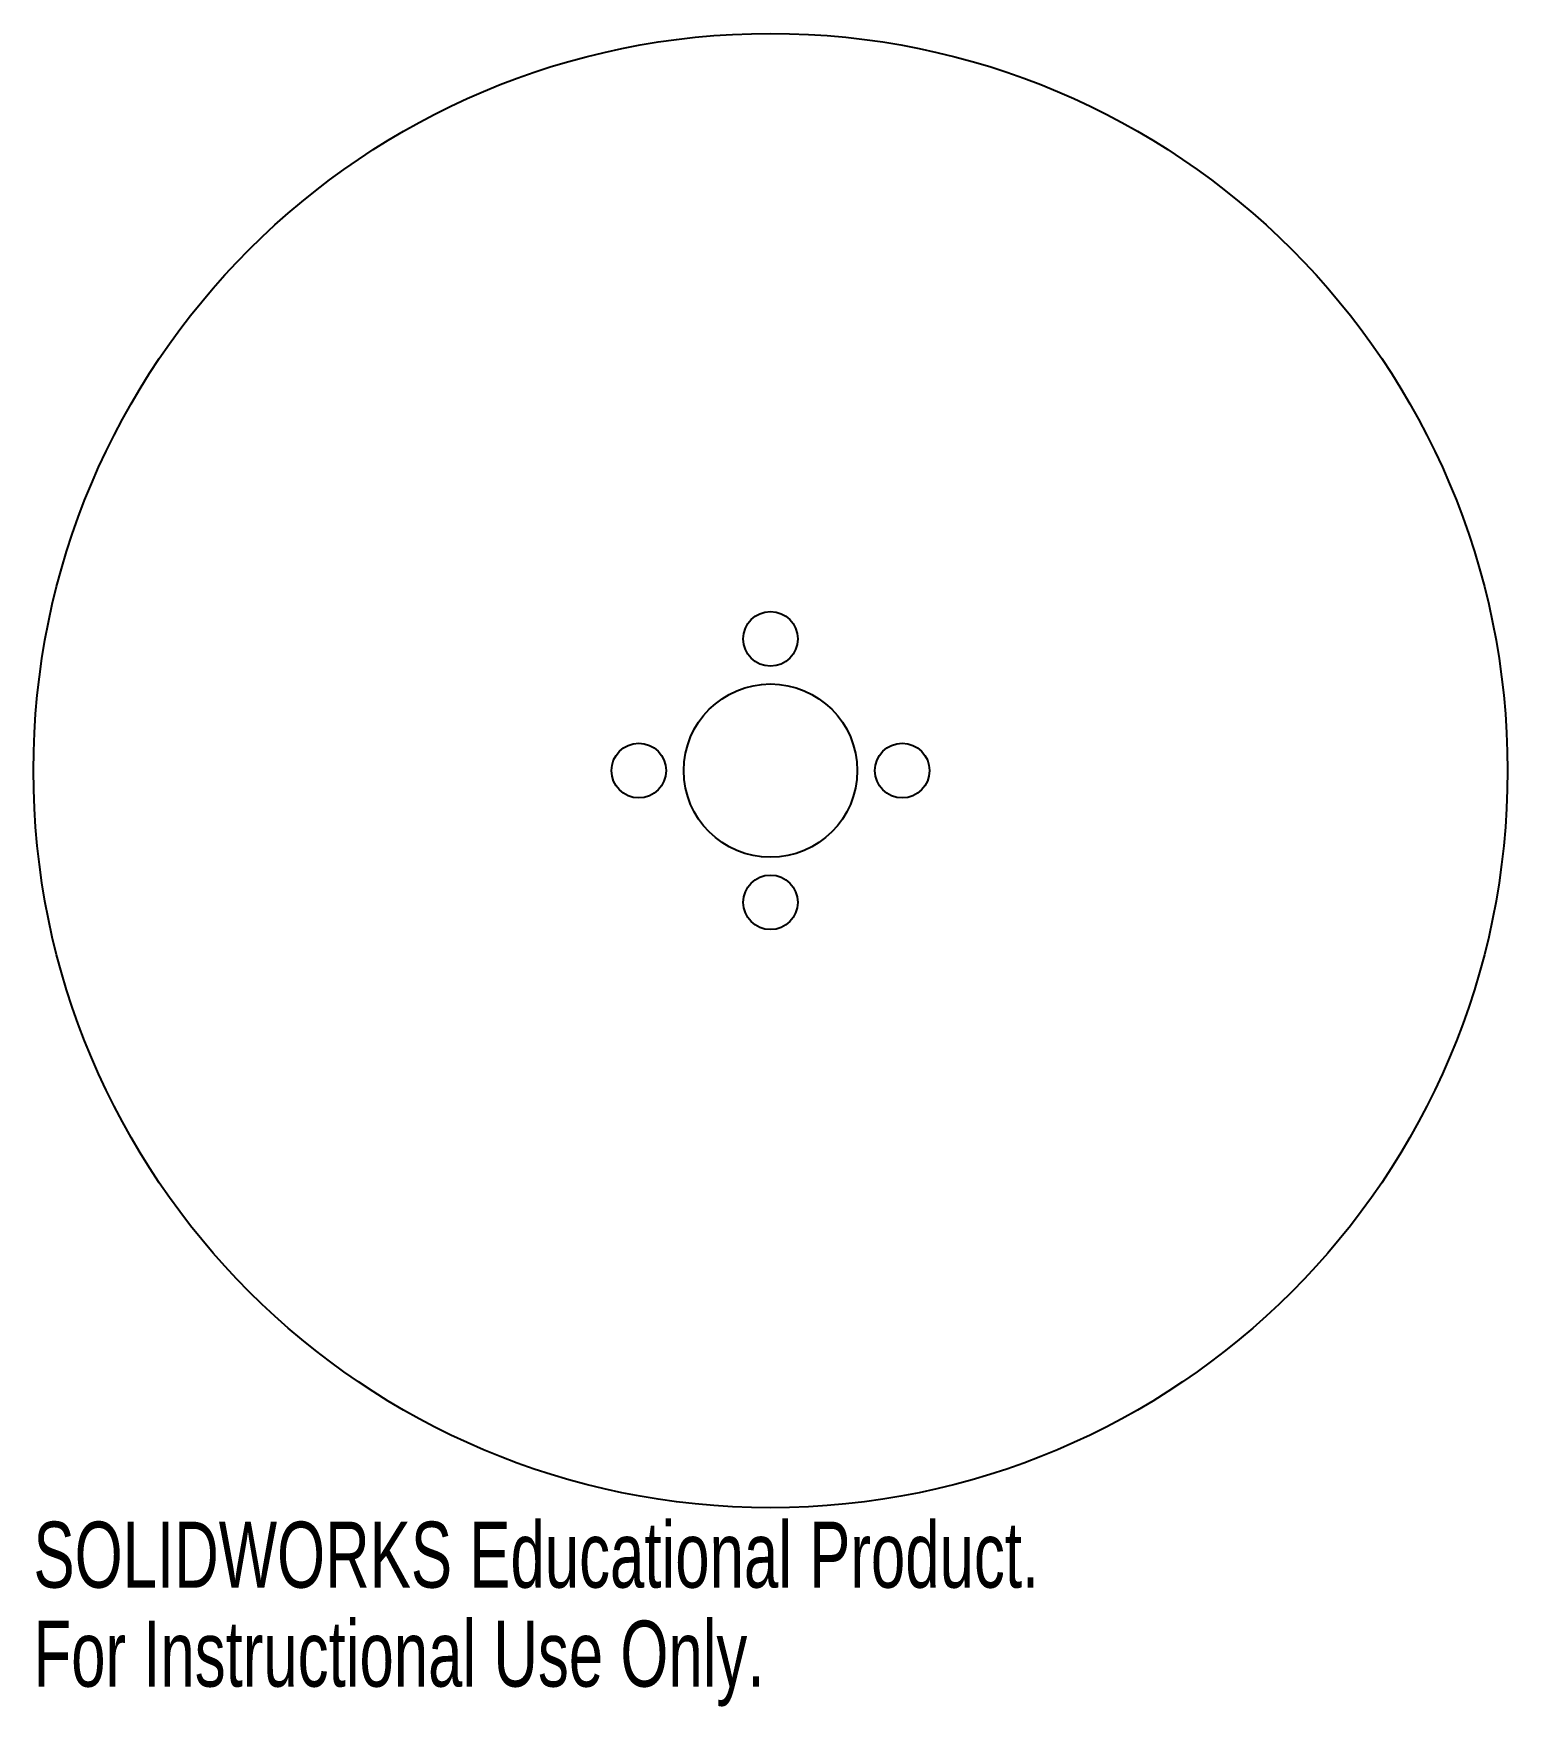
# Model space of a CAD drawing. Header units: millimetres. Extents: x -54 to 54, y -69 to 54.
import ezdxf

# ---------------------------------------------------------------- set-up
doc = ezdxf.new("R2010")
doc.units = ezdxf.units.MM
doc.styles.add('SLDTEXTSTYLE0', font='TXT', dxfattribs={"width": 0.7})

msp = doc.modelspace()

# ---------------------------------------------------------------- linework, layer by layer
at = {"color": 7, "linetype": 'Continuous', "lineweight": 25}
for centre, radius in [((0, 0), 54), ((0, 9.65), 2), ((0, 0), 6.35), ((-9.65, 0), 2), ((9.65, 0), 2), ((0, -9.65), 2)]:
    msp.add_circle(centre, radius, dxfattribs=at)

# ---------------------------------------------------------------- texts
at = {"color": 7, "linetype": 'Continuous', "char_height": 4.8336, "attachment_point": 1, "style": 'SLDTEXTSTYLE0'}
for s, insert in [('SOLIDWORKS Educational Product.', (-54, -55.02)), ('For Instructional Use Only.', (-54, -62.27))]:
    msp.add_mtext(s, dxfattribs=dict(at, insert=insert))

doc.saveas('drawing.dxf')
